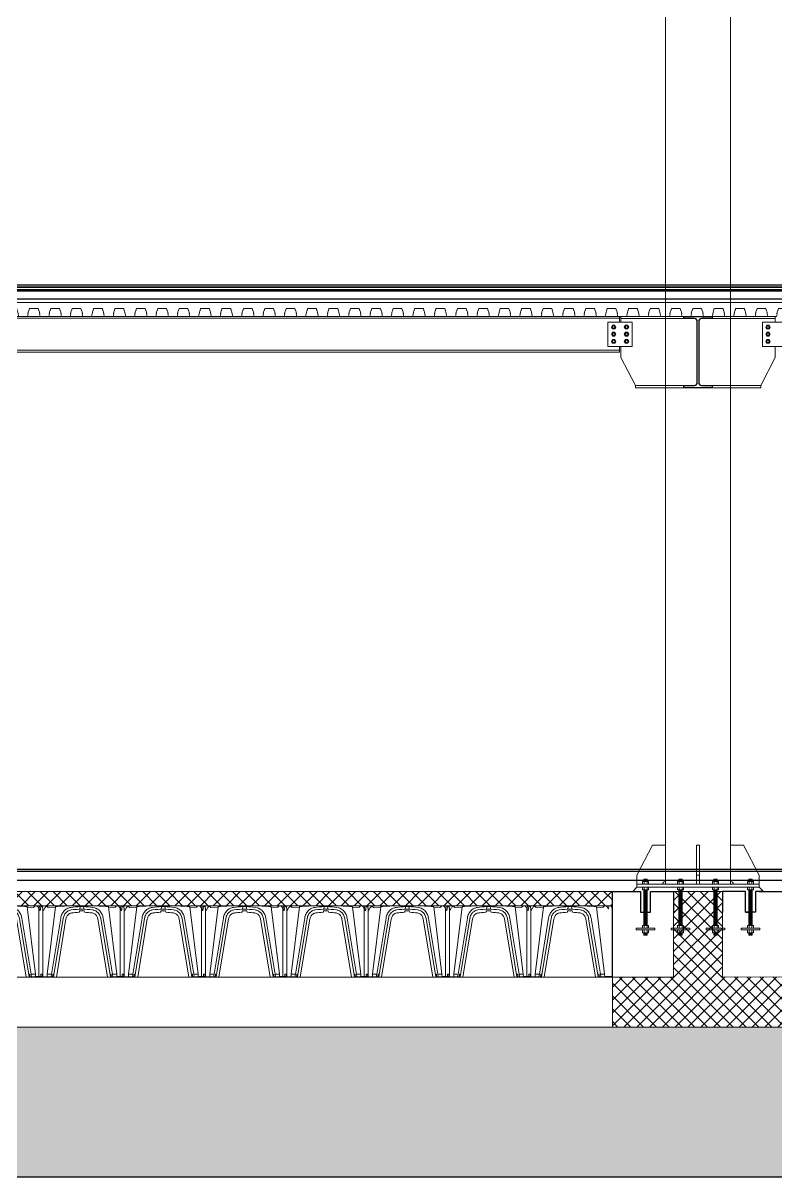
# Model space of a CAD drawing. Header units: millimetres. Extents: x -6949 to 305728, y -55091 to 76684.
# Drawn here: x 268394 to 273671, y 60513 to 68599 of the extents above; entities that cross this region are included whole.
import ezdxf

# ---------------------------------------------------------------- set-up
doc = ezdxf.new("R2010")
doc.units = ezdxf.units.MM
for name, color, linetype, lineweight in [('armatura', 1, 'Continuous', 15), ('bulloni', 5, 'Continuous', 18), ('fonda', 7, 'Continuous', 18), ('iglù', 252, 'Continuous', 9), ('Layer4', 7, 'Continuous', 15), ('piastra', 30, 'Continuous', 18), ('S-BEAM', 5, 'Continuous', 18), ('S-COLS', 7, 'Continuous', 18), ('S-FSTN', 7, 'Continuous', 18), ('S20', 7, 'Continuous', 25), ('SEZIONI acciaio - Steel sections', 220, 'Continuous', 25), ('solaio2', 7, 'Continuous', 9)]:
    doc.layers.add(name, color=color, linetype=linetype, lineweight=lineweight)

# ---------------------------------------------------------------- blocks, each defined once
blk = doc.blocks.new('*U591')
at = {"layer": 'bulloni'}
for p, q in [((-8.7, -0.3), (8.7, 0.7)), ((-6.7, 6.9), (6.7, 6.2)), ((-6.7, 3.2), (6.7, 3.9)), ((-8.7, -6.9), (8.7, -6)), ((-6.7, -3.5), (6.7, -2.8))]:
    blk.add_line(p, q, dxfattribs=at)
blk = doc.blocks.new('*U584')
at = {"color": 0, "linetype": 'ByBlock', "lineweight": -2, "transparency": 16777216}
for p in [(0, 227.5), (0, 210), (0, 192.5), (0, 175), (0, 157.5), (0, 140), (0, 122.5), (0, 105), (0, 87.5), (0, 70), (0, 52.5), (0, 35), (0, 17.5), (0, 0)]:
    blk.add_blockref('*U591', p, dxfattribs=at)
blk = doc.blocks.new('*U585')
at = {"layer": 'bulloni'}
for p, q in [((-8.7, -0.3), (8.7, 0.7)), ((-6.7, 6.9), (6.7, 6.2)), ((-6.7, 3.2), (6.7, 3.9)), ((-8.7, -6.9), (8.7, -6)), ((-6.7, -3.5), (6.7, -2.8))]:
    blk.add_line(p, q, dxfattribs=at)
blk = doc.blocks.new('*U586')
at = {"color": 0, "linetype": 'ByBlock', "lineweight": -2, "transparency": 16777216}
for p in [(0, 227.5), (0, 210), (0, 192.5), (0, 175), (0, 157.5), (0, 140), (0, 122.5), (0, 105), (0, 87.5), (0, 70), (0, 52.5), (0, 35), (0, 17.5), (0, 0)]:
    blk.add_blockref('*U585', p, dxfattribs=at)
blk = doc.blocks.new('*U587')
at = {"layer": 'bulloni'}
for p, q in [((-8.7, -0.3), (8.7, 0.7)), ((-6.7, 6.9), (6.7, 6.2)), ((-6.7, 3.2), (6.7, 3.9)), ((-8.7, -6.9), (8.7, -6)), ((-6.7, -3.5), (6.7, -2.8))]:
    blk.add_line(p, q, dxfattribs=at)
blk = doc.blocks.new('*U588')
at = {"color": 0, "linetype": 'ByBlock', "lineweight": -2, "transparency": 16777216}
for p in [(0, 227.5), (0, 210), (0, 192.5), (0, 175), (0, 157.5), (0, 140), (0, 122.5), (0, 105), (0, 87.5), (0, 70), (0, 52.5), (0, 35), (0, 17.5), (0, 0)]:
    blk.add_blockref('*U587', p, dxfattribs=at)
blk = doc.blocks.new('*U589')
at = {"layer": 'bulloni'}
for p, q in [((-8.7, -0.3), (8.7, 0.7)), ((-6.7, 6.9), (6.7, 6.2)), ((-6.7, 3.2), (6.7, 3.9)), ((-8.7, -6.9), (8.7, -6)), ((-6.7, -3.5), (6.7, -2.8))]:
    blk.add_line(p, q, dxfattribs=at)
blk = doc.blocks.new('*U590')
at = {"color": 0, "linetype": 'ByBlock', "lineweight": -2, "transparency": 16777216}
for p in [(0, 227.5), (0, 210), (0, 192.5), (0, 175), (0, 157.5), (0, 140), (0, 122.5), (0, 105), (0, 87.5), (0, 70), (0, 52.5), (0, 35), (0, 17.5), (0, 0)]:
    blk.add_blockref('*U589', p, dxfattribs=at)
blk = doc.blocks.new('*U638')
at = {"layer": 'bulloni'}
blk.add_lwpolyline([(-15.6, 0), (-7.8, -13.5), (7.8, -13.5), (15.6, 0), (7.8, 13.5), (-7.8, 13.5)], close=True, dxfattribs=at)
for radius in [9, 7.88]:
    blk.add_circle((0, 0), radius, dxfattribs=at)
blk = doc.blocks.new('*U639')
at = {"color": 0, "linetype": 'ByBlock', "lineweight": -2, "transparency": 16777216}
for p in [(0, 0), (0, -50), (0, -100)]:
    blk.add_blockref('*U638', p, dxfattribs=at)
blk = doc.blocks.new('*U632')
at = {"layer": 'bulloni'}
blk.add_lwpolyline([(-15.6, 0), (-7.8, -13.5), (7.8, -13.5), (15.6, 0), (7.8, 13.5), (-7.8, 13.5)], close=True, dxfattribs=at)
for radius in [9, 7.88]:
    blk.add_circle((0, 0), radius, dxfattribs=at)
blk = doc.blocks.new('*U633')
at = {"color": 0, "linetype": 'ByBlock', "lineweight": -2, "transparency": 16777216}
for p in [(0, 0), (0, -50), (0, -100)]:
    blk.add_blockref('*U632', p, dxfattribs=at)
blk = doc.blocks.new('*U636')
at = {"layer": 'bulloni'}
blk.add_lwpolyline([(-15.6, 0), (-7.8, -13.5), (7.8, -13.5), (15.6, 0), (7.8, 13.5), (-7.8, 13.5)], close=True, dxfattribs=at)
for radius in [9, 7.88]:
    blk.add_circle((0, 0), radius, dxfattribs=at)
blk = doc.blocks.new('*U637')
at = {"color": 0, "linetype": 'ByBlock', "lineweight": -2, "transparency": 16777216}
for p in [(0, 0), (0, -50), (0, -100)]:
    blk.add_blockref('*U636', p, dxfattribs=at)
blk = doc.blocks.new('solido h 50')
at = {"linetype": 'Continuous'}
for p, q in [((107.6, 927.3), (108.9, 933.3)), ((107.6, 927.3), (107.6, 927.3)), ((107.6, 927.2), (107.6, 927.3)), ((107.6, 927.2), (107.6, 927.2)), ((107.6, 925.6), (107.6, 927.2)), ((110.2, 934.3), (113.1, 934.3)), ((115.6, 928.1), (114.5, 933.3)), ((117.8, 931.5), (115.8, 928.1)), ((140.9, 931.9), (123.5, 790.9)), ((126.8, 930.8), (126.5, 931.3)), ((140.8, 931.6), (126.8, 930.8)), ((140.9, 931.9), (140.9, 931.9)), ((140.9, 931.9), (140.9, 931.9)), ((140.9, 931.9), (140.9, 931.9)), ((140.9, 931.9), (140.9, 931.9)), ((141.6, 932.6), (141.6, 932.6)), ((150.4, 933.4), (150.3, 933.4)), ((174.8, 934.2), (174.6, 934.2)), ((177, 934.2), (174.7, 934.2)), ((176.1, 934.2), (174.8, 934.2)), ((177, 934.2), (176.1, 934.2)), ((177.3, 934.2), (177, 934.2)), ((177.3, 934.2), (177.3, 934.2)), ((177.3, 934.2), (177.3, 934.2)), ((177.9, 934.2), (177.3, 934.2)), ((177.9, 934.2), (177.3, 934.2)), ((177.9, 934.2), (177.9, 934.2)), ((179, 934.2), (177.9, 934.2)), ((206.9, 934.3), (186.3, 934.3)), ((186.3, 934.3), (206.9, 934.3)), ((191.4, 921.8), (191.3, 921.3)), ((191.6, 922.7), (191.4, 921.9)), ((191.4, 921.9), (191.4, 921.8)), ((191.6, 922.9), (191.6, 922.9)), ((191.6, 922.9), (191.6, 922.7)), ((191.6, 922.9), (191.6, 922.9)), ((191.9, 927.2), (193, 932.3)), ((192.2, 923.6), (192.2, 923.6)), ((200, 934.3), (193.2, 934.3)), ((193.2, 934.3), (193.2, 934.3)), ((199.3, 933), (193.9, 933)), ((200, 934.3), (200, 934.3)), ((200.1, 932.3), (201.2, 927.2)), ((201.5, 922.9), (201.5, 922.9)), ((201.6, 922.7), (201.5, 922.9)), ((201.5, 922.9), (201.5, 922.9)), ((201.7, 921.9), (201.6, 922.7)), ((201.8, 921.6), (201.7, 921.9)), ((242.8, 933.4), (242.8, 933.4)), ((251.6, 932.6), (251.6, 932.6)), ((252.3, 931.9), (252.3, 931.9)), ((252.3, 931.9), (252.3, 931.9)), ((252.3, 931.9), (252.3, 931.9)), ((252.3, 931.9), (252.3, 931.9)), ((252.3, 931.9), (269.6, 790.9)), ((267.8, 930.7), (252.3, 931.6)), ((277.7, 924.7), (274.2, 930.9)), ((277.7, 924.7), (277.7, 924.7)), ((278, 924.7), (279.6, 932.3)), ((278, 924.7), (278, 924.7)), ((278, 924.7), (278, 924.7)), ((278, 924.7), (278, 924.7)), ((280.5, 933), (281.9, 933)), ((282.8, 932.3), (284.5, 924.3)), ((284.5, 924.3), (284.5, 924.4)), ((284.5, 924.4), (284.5, 924.4)), ((286.3, 927.1), (284.7, 924.3)), ((284.8, 924.3), (284.7, 924.3)), ((287.1, 927.3), (286.6, 927.3)), ((287.1, 927.3), (287.1, 927.3)), ((287.1, 784.3), (287.1, 927.3)), ((107.6, 785.4), (107.6, 907.8)), ((151.9, 908.6), (132.4, 790.9)), ((136.8, 785.3), (157.1, 907.8)), ((163, 906.8), (142.7, 784.3)), ((142.7, 784.3), (163, 906.8)), ((151.9, 908.6), (151.9, 908.6)), ((163, 906.8), (163, 906.8)), ((163, 906.8), (163, 906.8)), ((190.6, 920.7), (190.6, 920.7)), ((190.6, 920.7), (190.7, 920.7)), ((190.6, 920.7), (190.7, 920.7)), ((190.6, 920.7), (190.6, 920.7)), ((191.3, 921.3), (191.3, 921.3)), ((191.3, 921.3), (191.3, 921.3)), ((201.9, 921.3), (201.8, 921.6)), ((201.9, 921.3), (201.9, 921.3)), ((201.9, 921.3), (201.9, 921.3)), ((202.5, 920.7), (202.6, 920.7)), ((202.6, 920.7), (202.9, 920.7)), ((202.9, 920.7), (202.6, 920.7)), ((230.2, 906.8), (230.2, 906.8)), ((250.4, 784.3), (230.2, 906.8)), ((230.2, 906.8), (230.2, 906.8)), ((230.2, 906.8), (250.4, 784.3)), ((256.3, 785.3), (236, 907.8)), ((241.2, 908.6), (241.2, 908.6)), ((260.7, 790.9), (241.2, 908.6)), ((107.6, 785.4), (108.2, 785.4)), ((107.6, 784.9), (107.6, 785.4)), ((108.2, 784.9), (107.6, 784.9)), ((107.6, 784.9), (107.6, 784.9)), ((108.2, 785.4), (108.6, 785.4)), ((108.5, 784.9), (108.2, 784.9)), ((108.5, 784.9), (109.7, 784.9)), ((109.8, 785.4), (108.6, 785.4)), ((112.7, 784.9), (109.7, 784.9)), ((109.8, 785.4), (112.2, 785.4)), ((113.5, 785.4), (112.2, 785.4)), ((113.9, 784.9), (112.7, 784.9)), ((112.8, 784.3), (112.7, 784.9)), ((112.8, 784.3), (114, 784.3)), ((114, 785.4), (113.5, 785.4)), ((113.9, 784.9), (130.1, 784.9)), ((114, 784.3), (113.9, 784.9)), ((123.5, 785.4), (114, 785.4)), ((114, 784.3), (130.1, 784.3)), ((123.5, 790.9), (123.4, 784.9)), ((124.4, 790.9), (123.5, 790.9)), ((124.4, 790.9), (132.5, 790.9)), ((130.1, 784.9), (136.4, 784.9)), ((136.8, 784.3), (130.1, 784.3)), ((131.5, 785.3), (132.5, 790.9)), ((135.3, 790.1), (134.9, 785)), ((137.3, 790.9), (136.2, 790.9)), ((136.8, 785.1), (136.8, 784.3)), ((141.1, 784.3), (136.8, 784.3)), ((141.1, 784.3), (142.7, 784.3)), ((252.1, 784.3), (250.4, 784.3)), ((256.5, 784.3), (252.1, 784.3)), ((255.9, 790.9), (256.9, 790.9)), ((256.3, 785.3), (256.4, 784.9)), ((256.8, 784.9), (256.4, 784.9)), ((256.4, 784.9), (256.5, 784.3)), ((256.5, 784.3), (256.9, 784.3)), ((287.1, 784.9), (256.8, 784.9)), ((256.8, 784.9), (256.8, 784.9)), ((256.9, 784.3), (256.9, 784.3)), ((263.1, 784.3), (256.9, 784.3)), ((258.3, 785), (257.8, 790.1)), ((268.7, 790.9), (260.7, 790.9)), ((261.6, 785.3), (260.7, 790.9)), ((279.3, 784.3), (263.1, 784.3)), ((268.7, 790.9), (269.6, 790.9)), ((269.6, 790.9), (269.7, 784.9)), ((279.3, 784.3), (280.5, 784.3)), ((279.9, 790.1), (279.5, 785)), ((286.7, 784.3), (280.5, 784.3)), ((281.8, 790.9), (280.8, 790.9)), ((283.2, 785), (282.7, 790.1)), ((287.1, 784.3), (286.7, 784.3))]:
    blk.add_line(p, q, dxfattribs=at)
for points in [[(173.4, 931, 0.136663), (161.4, 925.6, 0.075513), (156.2, 919.8, 0.069948), (152.9, 912.6, 0.0344), (151.9, 908.6)], [(157.1, 907.8, -0.089518), (159.9, 915.6, -0.08462), (164.5, 921.1, -0.102034), (171.3, 925, -0.039458), (174.2, 925.6)], [(191.6, 922.9, -0.162784), (192, 923.5, -0.095787), (192.2, 923.6)], [(201, 923.6, -0.128744), (201.2, 923.4, -0.135765), (201.5, 922.9)], [(236, 907.8, 0.089518), (233.3, 915.6, 0.08462), (228.7, 921.1, 0.102034), (221.9, 925, 0.039458), (219, 925.6)], [(241.2, 908.6, 0.07966), (238.3, 917.5, 0.08148), (233.1, 924.4, 0.113923), (223.6, 930.1, 0.040821), (219.8, 931)], [(175.1, 919.3, 0.133193), (168.5, 916.4, 0.106303), (164.5, 911.4, 0.076859), (163, 906.8)], [(218, 919.3, -0.115244), (223.8, 917, -0.089496), (227.6, 913.3, -0.111107), (230.2, 906.8)]]:
    blk.add_lwpolyline(points, format="xyb", dxfattribs=at)
for centre, radius, start, end in [((-10694, 899.6), 10801.6, 0.04323, 0.13798), ((110.2, 933), 1.35, 90, 168), ((113.1, 933), 1.35, 12, 90), ((115.7, 928.1), 0.159, 213.856, 328.0392), ((122.1, 929.1), 4.95, 27, 150), ((141.6, 931.9), 0.75, 91.9179, 173.9883), ((141.6, 931.8), 0.75, 91.9181, 173.9882), ((167.2, 680.5), 253.4, 91.6199, 95.8125), ((188.6, 116.1), 818.2, 90.9842, 92.0008), ((196.6, 773.8), 158.8, 91.2231, 98.3969), ((196.6, 773.8), 153.4, 89.9999, 98.3968), ((196.6, -692.2), 1626.5, 90.3633, 90.6196), ((186.3, 932.8), 1.5, 90, 90.3633), ((196.3, 767.4), 156.2, 89.9081, 91.5201), ((193.2, 933), 1.35, 90, 98.8655), ((193.9, 932.1), 0.9, 90, 168), ((196.6, 773.8), 153.4, 81.6032, 90.0001), ((196.8, 763.3), 160.4, 88.5128, 90.0819), ((199.3, 932.1), 0.9, 12, 90), ((200, 933), 1.35, 81.1345, 90), ((196.6, 773.8), 158.8, 81.6031, 88.7768), ((203.8, 90.8), 843.5, 88.01, 89.7898), ((225.9, 680.5), 253.4, 84.1906, 88.3832), ((251.6, 931.9), 0.75, 6.0149, 88.0851), ((251.6, 931.9), 0.75, 6.0148, 88.0852), ((271, 929.1), 3.6, 30, 152.9143), ((277.8, 924.8), 0.15, 213.9796, 339.3171), ((280.5, 932.1), 0.9, 90, 168), ((281.9, 932.1), 0.9, 12, 90), ((284.6, 924.4), 0.15, 200.4704, 330.0115), ((284.6, 924.4), 0.15, 192.0138, 329.9989), ((286.6, 927), 0.3, 90.0075, 149.9931), ((108.2, 906.6), 1.17, 78.7223, 91.1428), ((196.6, 773.8), 147, 92.3342, 98.3969), ((196.6, 773.8), 147, 92.3339, 98.3969), ((190.6, 921.5), 0.75, 276.8301, 347.6969), ((190.6, 921.5), 0.75, 276.7973, 347.7432), ((202.6, 921.5), 0.75, 192.2309, 262.2068), ((202.6, 921.5), 0.751, 192.2044, 262.2384), ((196.6, 773.8), 147, 81.6031, 87.5469), ((196.6, 773.8), 147, 81.6031, 87.5469), ((131.1, 785.3), 0.452, 269.7718, 350.4703), ((134.8, 785), 0.15, 270, 355), ((136.2, 790), 0.9, 90, 175), ((136.4, 785.3), 0.45, 270, 324.2654), ((136.4, 785.3), 0.45, 324.2654, 350.6), ((137.3, 790), 0.9, 56.716, 90), ((255.9, 790), 0.9, 90, 123.284), ((256.9, 790), 0.9, 5, 90), ((258.4, 785), 0.15, 185, 270), ((262.1, 785.3), 0.452, 189.5297, 270.2282), ((279.3, 785), 0.15, 270, 355), ((280.8, 790), 0.9, 90, 175), ((281.8, 790), 0.9, 5, 90), ((283.3, 785), 0.15, 185, 270)]:
    blk.add_arc(centre, radius, start, end, dxfattribs=at)
blk = doc.blocks.new('*U717')
at = {"layer": 'iglù', "linetype": 'Continuous', "xscale": -3.333639676299367, "yscale": 3.333639676299367, "zscale": 3.333639676299367}
blk.add_blockref('solido h 50', (658, -2864.7), dxfattribs=at)
blk = doc.blocks.new('*U718')
at = {"layer": 'S-BEAM', "color": 0, "linetype": 'ByBlock', "lineweight": -2, "transparency": 16777216}
for p in [(0, 0), (570, 0), (1140, 0), (1710, 0), (2280, 0), (2850, 0), (3420, 0), (3990, 0), (4560, 0), (5130, 0), (5700, 0)]:
    blk.add_blockref('*U717', p, dxfattribs=at)
blk = doc.blocks.new('*U727')
at = {"layer": 'Layer4'}
for points in [[(-109.7, 11.3), (-105.8, 27.5), (-44.2, 27.5), (-40.3, 11.3)], [(-35.1, -10), (-33.5, -8.6), (-35.8, 1.1), (-38.2, 10.8), (-40.3, 11.3)], [(35.1, -10), (33.5, -8.6), (35.8, 1.1), (38.2, 10.8), (40.3, 11.3)], [(40.3, 11.3), (44.2, 27.5), (105.8, 27.5), (109.7, 11.3)], [(-35.1, -10), (-30.7, -27.5), (30.7, -27.5), (35.1, -10)]]:
    blk.add_lwpolyline(points, dxfattribs=at)
blk = doc.blocks.new('*U728')
at = {"layer": 'fonda', "color": 0, "linetype": 'ByBlock', "lineweight": -2, "transparency": 16777216}
for p in [(2550, 0), (2700, 0), (2850, 0), (3000, 0), (3150, 0), (3300, 0), (3450, 0), (3600, 0), (3750, 0), (3900, 0), (4050, 0), (4200, 0), (4350, 0), (4500, 0), (4650, 0), (4800, 0), (4950, 0), (5100, 0), (5250, 0), (5400, 0), (5550, 0), (5700, 0), (5850, 0), (6000, 0), (6150, 0), (6300, 0), (6450, 0), (6600, 0), (6750, 0), (6900, 0), (7050, 0), (7200, 0), (7350, 0), (7500, 0), (7650, 0), (7800, 0)]:
    blk.add_blockref('*U727', p, dxfattribs=at)

msp = doc.modelspace()

# ---------------------------------------------------------------- hatches: boundary and pattern name
h = msp.add_hatch()
h.set_pattern_fill('EARTH', color=23, scale=41, angle=57)
h.set_pattern_definition([(57, (49914.32, -0.46), (-76.5511, 360.14466), [260.35, -260.35]), (57, (49832.44, 52.71), (-76.5511, 360.14466), [260.35, -260.35]), (57, (49750.56, 105.9), (-76.5511, 360.14466), [260.35, -260.35]), (147, (49741, 150.9), (-360.14466, -76.5511), [260.35, -260.35]), (147, (49794.17, 232.79), (-360.14466, -76.5511), [260.35, -260.35]), (147, (49847.34, 314.67), (-360.14466, -76.5511), [260.35, -260.35])])
h.paths.add_polyline_path([(305727.8213, 62512.508), (304724.8438, 62512.508), (304724.8438, 61562.9715), (264024.8081, 61562.9715), (264024.8081, 62512.9623), (263024.8081, 62512.9623), (263024.8081, 60512.9623), (301224.8092, 60512.9623), (305727.8213, 60512.9623)])
at = {"layer": 'fonda'}
h = msp.add_hatch(dxfattribs=at)
h.set_pattern_fill('ANSI37', color=256, scale=20)
h.set_pattern_definition([(45, (224270.664, 98451.32), (-44.90128, 44.90128), []), (135, (224270.664, 98451.32), (-44.90128, -44.90128), [])])
h.paths.add_polyline_path([(272953.9187, 61913.511), (272524.844, 61913.511), (272524.844, 61912.9715), (272524.8087, 61563.4146), (273720.9225, 61563.427), (273721.8672, 61913.2582), (273295.6951, 61914.4091), (273295.6951, 62512.9445), (272953.9187, 62512.9445)])
at = {"layer": 'S-BEAM', "true_color": 0xc7c8ca}
h = msp.add_hatch(dxfattribs=at)
h.set_pattern_fill('ANSI37', color=9, scale=20)
h.set_pattern_definition([(45, (216770.626, 98451.345), (-44.90128, 44.90128), []), (135, (216770.626, 98451.345), (-44.90128, -44.90128), [])])
h.paths.add_polyline_path([(272524.8396, 62513.0523), (266224.8069, 62512.9893), (266224.7943, 62412.9893), (272524.8398, 62413.0523)])

# ---------------------------------------------------------------- linework, layer by layer
for points in [[(265083.7979, 66764.779), (303665.8159, 66764.779), (303665.8159, 66748.4221), (265083.7979, 66748.4221)], [(265083.7979, 66748.4221), (303665.8159, 66748.4221), (303665.8159, 66728.4221), (265083.7979, 66728.4221)], [(265024.8155, 62669.806), (303724.8438, 62669.806), (303724.8438, 62653.4491), (265024.8155, 62653.4491)]]:
    msp.add_lwpolyline(points, close=True)
for points in [[(265083.7979, 66663.4221), (265083.7979, 66723.4221), (303665.8159, 66723.4221), (303665.8159, 66663.4221), (265083.7979, 66663.4221)], [(265024.808, 62513.4491), (265024.8155, 62593.4491), (303724.8438, 62593.4491)], [(264024.8081, 62512.9623), (263024.8081, 62512.9623), (263024.8081, 60512.9623), (301224.8092, 60512.9623), (305727.8213, 60512.9623), (305727.8213, 62512.508), (304724.8438, 62512.508)], [(272524.805, 61913.511), (272524.8428, 62512.9623), (272694.8428, 62512.9623)], [(272770.0926, 62368.9623), (272792.8428, 62368.9623), (272792.8428, 62512.9623)], [(273552.2929, 62512.9692), (273722.2929, 62512.9692), (273721.8672, 61913.2582)]]:
    msp.add_lwpolyline(points)
at = {"layer": 'armatura'}
msp.add_lwpolyline([(265113.7979, 66640.4221), (303644.0931, 66640.4221)], dxfattribs=at)
at = {"layer": 'bulloni'}
for p, q in [((272746.1402, 62600.0965), (272744.8069, 62598.7632)), ((272744.8069, 62598.7632), (272744.8069, 62583.4221)), ((272768.8069, 62598.7632), (272744.8069, 62598.7632)), ((272767.4735, 62600.0965), (272746.1402, 62600.0965)), ((272748.1402, 62592.6548), (272765.4735, 62591.6853)), ((272748.1402, 62585.9881), (272765.4735, 62585.0186)), ((272750.1402, 62595.8762), (272763.4735, 62595.1305)), ((272750.1402, 62589.2096), (272763.4735, 62588.4638)), ((272768.8069, 62598.7632), (272767.4735, 62600.0965)), ((272768.8069, 62598.7632), (272768.8069, 62583.4221)), ((272991.4402, 62600.0965), (272990.1069, 62598.7632)), ((272990.1069, 62598.7632), (272990.1069, 62583.4221)), ((273014.1069, 62598.7632), (272990.1069, 62598.7632)), ((273012.7735, 62600.0965), (272991.4402, 62600.0965)), ((272993.4402, 62592.6548), (273010.7735, 62591.6853)), ((272993.4402, 62585.9881), (273010.7735, 62585.0186)), ((272995.4402, 62595.8762), (273008.7735, 62595.1305)), ((272995.4402, 62589.2096), (273008.7735, 62588.4638)), ((273014.1069, 62598.7632), (273012.7735, 62600.0965)), ((273014.1069, 62598.7632), (273014.1069, 62583.4221)), ((273236.7402, 62600.0965), (273235.4069, 62598.7632)), ((273235.4069, 62598.7632), (273235.4069, 62583.4221)), ((273259.4069, 62598.7632), (273235.4069, 62598.7632)), ((273258.0735, 62600.0965), (273236.7402, 62600.0965)), ((273238.7402, 62592.6548), (273256.0735, 62591.6853)), ((273238.7402, 62585.9881), (273256.0735, 62585.0186)), ((273240.7402, 62595.8762), (273254.0735, 62595.1305)), ((273240.7402, 62589.2096), (273254.0735, 62588.4638)), ((273259.4069, 62598.7632), (273258.0735, 62600.0965)), ((273259.4069, 62598.7632), (273259.4069, 62583.4221)), ((273482.0402, 62600.0965), (273480.7069, 62598.7632)), ((273480.7069, 62598.7632), (273480.7069, 62583.4221)), ((273504.7069, 62598.7632), (273480.7069, 62598.7632)), ((273503.3735, 62600.0965), (273482.0402, 62600.0965)), ((273484.0402, 62592.6548), (273501.3735, 62591.6853)), ((273484.0402, 62585.9881), (273501.3735, 62585.0186)), ((273486.0402, 62595.8762), (273499.3735, 62595.1305)), ((273486.0402, 62589.2096), (273499.3735, 62588.4638)), ((273504.7069, 62598.7632), (273503.3735, 62600.0965)), ((273504.7069, 62598.7632), (273504.7069, 62583.4221)), ((272738.5402, 62583.4221), (272736.0223, 62581.7469)), ((272736.0223, 62566.0973), (272736.0223, 62581.7469)), ((272738.5402, 62564.4221), (272736.0223, 62566.0973)), ((272738.5402, 62543.4221), (272736.0223, 62541.7469)), ((272736.0223, 62541.7469), (272736.0223, 62526.0973)), ((272738.5402, 62524.4221), (272736.0223, 62526.0973)), ((272775.0735, 62583.4221), (272738.5402, 62583.4221)), ((272775.0735, 62564.4221), (272738.5402, 62564.4221)), ((272738.5402, 62543.4221), (272775.0735, 62543.4221)), ((272738.5402, 62524.4221), (272775.0735, 62524.4221)), ((272768.8069, 62563.4221), (272744.8069, 62563.4221)), ((272744.8069, 62524.4221), (272744.8069, 62275.4221)), ((272746.4146, 62581.7469), (272746.4146, 62566.0973)), ((272746.4146, 62541.7469), (272746.4146, 62526.0973)), ((272767.1992, 62566.0973), (272767.1992, 62581.7469)), ((272767.1992, 62526.0973), (272767.1992, 62541.7469)), ((272768.8069, 62275.4221), (272768.8069, 62524.4221)), ((272775.0735, 62583.4221), (272777.5915, 62581.7469)), ((272775.0735, 62564.4221), (272777.5915, 62566.0973)), ((272775.0735, 62543.4221), (272777.5915, 62541.7469)), ((272775.0735, 62524.4221), (272777.5915, 62526.0973)), ((272777.5915, 62566.0973), (272777.5915, 62581.7469)), ((272777.5915, 62541.7469), (272777.5915, 62526.0973)), ((272983.8402, 62583.4221), (272981.3223, 62581.7469)), ((272981.3223, 62566.0973), (272981.3223, 62581.7469)), ((272983.8402, 62564.4221), (272981.3223, 62566.0973)), ((272983.8402, 62543.4221), (272981.3223, 62541.7469)), ((272981.3223, 62541.7469), (272981.3223, 62526.0973)), ((272983.8402, 62524.4221), (272981.3223, 62526.0973)), ((273020.3735, 62583.4221), (272983.8402, 62583.4221)), ((273020.3735, 62564.4221), (272983.8402, 62564.4221)), ((272983.8402, 62543.4221), (273020.3735, 62543.4221)), ((272983.8402, 62524.4221), (273020.3735, 62524.4221)), ((273014.1069, 62563.4221), (272990.1069, 62563.4221)), ((272990.1069, 62524.4221), (272990.1069, 62275.4221)), ((272991.7146, 62581.7469), (272991.7146, 62566.0973)), ((272991.7146, 62541.7469), (272991.7146, 62526.0973)), ((273012.4992, 62566.0973), (273012.4992, 62581.7469)), ((273012.4992, 62526.0973), (273012.4992, 62541.7469)), ((273014.1069, 62275.4221), (273014.1069, 62524.4221)), ((273020.3735, 62583.4221), (273022.8915, 62581.7469)), ((273020.3735, 62564.4221), (273022.8915, 62566.0973)), ((273020.3735, 62543.4221), (273022.8915, 62541.7469)), ((273020.3735, 62524.4221), (273022.8915, 62526.0973)), ((273022.8915, 62566.0973), (273022.8915, 62581.7469)), ((273022.8915, 62541.7469), (273022.8915, 62526.0973)), ((273229.1402, 62583.4221), (273226.6223, 62581.7469)), ((273226.6223, 62566.0973), (273226.6223, 62581.7469)), ((273229.1402, 62564.4221), (273226.6223, 62566.0973)), ((273229.1402, 62543.4221), (273226.6223, 62541.7469)), ((273226.6223, 62541.7469), (273226.6223, 62526.0973)), ((273229.1402, 62524.4221), (273226.6223, 62526.0973)), ((273265.6735, 62583.4221), (273229.1402, 62583.4221)), ((273265.6735, 62564.4221), (273229.1402, 62564.4221)), ((273229.1402, 62543.4221), (273265.6735, 62543.4221)), ((273229.1402, 62524.4221), (273265.6735, 62524.4221)), ((273259.4069, 62563.4221), (273235.4069, 62563.4221)), ((273235.4069, 62524.4221), (273235.4069, 62275.4221)), ((273237.0146, 62581.7469), (273237.0146, 62566.0973)), ((273237.0146, 62541.7469), (273237.0146, 62526.0973)), ((273257.7992, 62566.0973), (273257.7992, 62581.7469)), ((273257.7992, 62526.0973), (273257.7992, 62541.7469)), ((273259.4069, 62275.4221), (273259.4069, 62524.4221)), ((273265.6735, 62583.4221), (273268.1915, 62581.7469)), ((273265.6735, 62564.4221), (273268.1915, 62566.0973)), ((273265.6735, 62543.4221), (273268.1915, 62541.7469)), ((273265.6735, 62524.4221), (273268.1915, 62526.0973)), ((273268.1915, 62566.0973), (273268.1915, 62581.7469)), ((273268.1915, 62541.7469), (273268.1915, 62526.0973)), ((273474.4402, 62583.4221), (273471.9223, 62581.7469)), ((273471.9223, 62566.0973), (273471.9223, 62581.7469)), ((273474.4402, 62564.4221), (273471.9223, 62566.0973)), ((273474.4402, 62543.4221), (273471.9223, 62541.7469)), ((273471.9223, 62541.7469), (273471.9223, 62526.0973)), ((273474.4402, 62524.4221), (273471.9223, 62526.0973)), ((273510.9735, 62583.4221), (273474.4402, 62583.4221)), ((273510.9735, 62564.4221), (273474.4402, 62564.4221)), ((273474.4402, 62543.4221), (273510.9735, 62543.4221)), ((273474.4402, 62524.4221), (273510.9735, 62524.4221)), ((273504.7069, 62563.4221), (273480.7069, 62563.4221)), ((273480.7069, 62524.4221), (273480.7069, 62275.4221)), ((273482.3146, 62581.7469), (273482.3146, 62566.0973)), ((273482.3146, 62541.7469), (273482.3146, 62526.0973)), ((273503.0992, 62566.0973), (273503.0992, 62581.7469)), ((273503.0992, 62526.0973), (273503.0992, 62541.7469)), ((273504.7069, 62275.4221), (273504.7069, 62524.4221)), ((273510.9735, 62583.4221), (273513.4915, 62581.7469)), ((273510.9735, 62564.4221), (273513.4915, 62566.0973)), ((273510.9735, 62543.4221), (273513.4915, 62541.7469)), ((273510.9735, 62524.4221), (273513.4915, 62526.0973)), ((273513.4915, 62566.0973), (273513.4915, 62581.7469)), ((273513.4915, 62541.7469), (273513.4915, 62526.0973)), ((272738.5402, 62275.4221), (272736.0223, 62273.7469)), ((272736.0223, 62273.7469), (272736.0223, 62258.0973)), ((272775.0735, 62275.4221), (272738.5402, 62275.4221)), ((272746.4146, 62258.0973), (272746.4146, 62273.7469)), ((272767.1992, 62273.7469), (272767.1992, 62258.0973)), ((272775.0735, 62275.4221), (272777.5915, 62273.7469)), ((272777.5915, 62273.7469), (272777.5915, 62258.0973)), ((272983.8402, 62275.4221), (272981.3223, 62273.7469)), ((272981.3223, 62273.7469), (272981.3223, 62258.0973)), ((273020.3735, 62275.4221), (272983.8402, 62275.4221)), ((272991.7146, 62258.0973), (272991.7146, 62273.7469)), ((273012.4992, 62273.7469), (273012.4992, 62258.0973)), ((273020.3735, 62275.4221), (273022.8915, 62273.7469)), ((273022.8915, 62273.7469), (273022.8915, 62258.0973)), ((273229.1402, 62275.4221), (273226.6223, 62273.7469)), ((273226.6223, 62273.7469), (273226.6223, 62258.0973)), ((273265.6735, 62275.4221), (273229.1402, 62275.4221)), ((273237.0146, 62258.0973), (273237.0146, 62273.7469)), ((273257.7992, 62273.7469), (273257.7992, 62258.0973)), ((273265.6735, 62275.4221), (273268.1915, 62273.7469)), ((273268.1915, 62273.7469), (273268.1915, 62258.0973)), ((273474.4402, 62275.4221), (273471.9223, 62273.7469)), ((273471.9223, 62273.7469), (273471.9223, 62258.0973)), ((273510.9735, 62275.4221), (273474.4402, 62275.4221)), ((273482.3146, 62258.0973), (273482.3146, 62273.7469)), ((273503.0992, 62273.7469), (273503.0992, 62258.0973)), ((273510.9735, 62275.4221), (273513.4915, 62273.7469)), ((273513.4915, 62273.7469), (273513.4915, 62258.0973)), ((272738.5402, 62256.4221), (272736.0223, 62258.0973)), ((272738.5402, 62243.4221), (272736.0223, 62241.7469)), ((272736.0223, 62241.7469), (272736.0223, 62226.0973)), ((272738.5402, 62224.4221), (272736.0223, 62226.0973)), ((272775.0735, 62256.4221), (272738.5402, 62256.4221)), ((272775.0735, 62243.4221), (272738.5402, 62243.4221)), ((272775.0735, 62224.4221), (272738.5402, 62224.4221)), ((272744.8069, 62209.0811), (272744.8069, 62224.4221)), ((272746.1402, 62207.7477), (272744.8069, 62209.0811)), ((272768.8069, 62209.0811), (272744.8069, 62209.0811)), ((272767.4735, 62207.7477), (272746.1402, 62207.7477)), ((272746.4146, 62226.0973), (272746.4146, 62241.7469)), ((272748.1402, 62221.8562), (272765.4735, 62222.8256)), ((272748.1402, 62215.1895), (272765.4735, 62216.159)), ((272750.1402, 62218.6347), (272763.4735, 62219.3804)), ((272750.1402, 62211.968), (272763.4735, 62212.7138)), ((272767.1992, 62241.7469), (272767.1992, 62226.0973)), ((272768.8069, 62209.0811), (272767.4735, 62207.7477)), ((272768.8069, 62209.0811), (272768.8069, 62224.4221)), ((272775.0735, 62256.4221), (272777.5915, 62258.0973)), ((272775.0735, 62243.4221), (272777.5915, 62241.7469)), ((272775.0735, 62224.4221), (272777.5915, 62226.0973)), ((272777.5915, 62241.7469), (272777.5915, 62226.0973)), ((272983.8402, 62256.4221), (272981.3223, 62258.0973)), ((272983.8402, 62243.4221), (272981.3223, 62241.7469)), ((272981.3223, 62241.7469), (272981.3223, 62226.0973)), ((272983.8402, 62224.4221), (272981.3223, 62226.0973)), ((273020.3735, 62256.4221), (272983.8402, 62256.4221)), ((273020.3735, 62243.4221), (272983.8402, 62243.4221)), ((273020.3735, 62224.4221), (272983.8402, 62224.4221)), ((272990.1069, 62209.0811), (272990.1069, 62224.4221)), ((272991.4402, 62207.7477), (272990.1069, 62209.0811)), ((273014.1069, 62209.0811), (272990.1069, 62209.0811)), ((273012.7735, 62207.7477), (272991.4402, 62207.7477)), ((272991.7146, 62226.0973), (272991.7146, 62241.7469)), ((272993.4402, 62221.8562), (273010.7735, 62222.8256)), ((272993.4402, 62215.1895), (273010.7735, 62216.159)), ((272995.4402, 62218.6347), (273008.7735, 62219.3804)), ((272995.4402, 62211.968), (273008.7735, 62212.7138)), ((273012.4992, 62241.7469), (273012.4992, 62226.0973)), ((273014.1069, 62209.0811), (273012.7735, 62207.7477)), ((273014.1069, 62209.0811), (273014.1069, 62224.4221)), ((273020.3735, 62256.4221), (273022.8915, 62258.0973)), ((273020.3735, 62243.4221), (273022.8915, 62241.7469)), ((273020.3735, 62224.4221), (273022.8915, 62226.0973)), ((273022.8915, 62241.7469), (273022.8915, 62226.0973)), ((273229.1402, 62256.4221), (273226.6223, 62258.0973)), ((273229.1402, 62243.4221), (273226.6223, 62241.7469)), ((273226.6223, 62241.7469), (273226.6223, 62226.0973)), ((273229.1402, 62224.4221), (273226.6223, 62226.0973)), ((273265.6735, 62256.4221), (273229.1402, 62256.4221)), ((273265.6735, 62243.4221), (273229.1402, 62243.4221)), ((273265.6735, 62224.4221), (273229.1402, 62224.4221)), ((273235.4069, 62209.0811), (273235.4069, 62224.4221)), ((273236.7402, 62207.7477), (273235.4069, 62209.0811)), ((273259.4069, 62209.0811), (273235.4069, 62209.0811)), ((273258.0735, 62207.7477), (273236.7402, 62207.7477)), ((273237.0146, 62226.0973), (273237.0146, 62241.7469)), ((273238.7402, 62221.8562), (273256.0735, 62222.8256)), ((273238.7402, 62215.1895), (273256.0735, 62216.159)), ((273240.7402, 62218.6347), (273254.0735, 62219.3804)), ((273240.7402, 62211.968), (273254.0735, 62212.7138)), ((273257.7992, 62241.7469), (273257.7992, 62226.0973)), ((273259.4069, 62209.0811), (273258.0735, 62207.7477)), ((273259.4069, 62209.0811), (273259.4069, 62224.4221)), ((273265.6735, 62256.4221), (273268.1915, 62258.0973)), ((273265.6735, 62243.4221), (273268.1915, 62241.7469)), ((273265.6735, 62224.4221), (273268.1915, 62226.0973)), ((273268.1915, 62241.7469), (273268.1915, 62226.0973)), ((273474.4402, 62256.4221), (273471.9223, 62258.0973)), ((273474.4402, 62243.4221), (273471.9223, 62241.7469)), ((273471.9223, 62241.7469), (273471.9223, 62226.0973)), ((273474.4402, 62224.4221), (273471.9223, 62226.0973)), ((273510.9735, 62256.4221), (273474.4402, 62256.4221)), ((273510.9735, 62243.4221), (273474.4402, 62243.4221)), ((273510.9735, 62224.4221), (273474.4402, 62224.4221)), ((273480.7069, 62209.0811), (273480.7069, 62224.4221)), ((273482.0402, 62207.7477), (273480.7069, 62209.0811)), ((273504.7069, 62209.0811), (273480.7069, 62209.0811)), ((273503.3735, 62207.7477), (273482.0402, 62207.7477)), ((273482.3146, 62226.0973), (273482.3146, 62241.7469)), ((273484.0402, 62221.8562), (273501.3735, 62222.8256)), ((273484.0402, 62215.1895), (273501.3735, 62216.159)), ((273486.0402, 62218.6347), (273499.3735, 62219.3804)), ((273486.0402, 62211.968), (273499.3735, 62212.7138)), ((273503.0992, 62241.7469), (273503.0992, 62226.0973)), ((273504.7069, 62209.0811), (273503.3735, 62207.7477)), ((273504.7069, 62209.0811), (273504.7069, 62224.4221)), ((273510.9735, 62256.4221), (273513.4915, 62258.0973)), ((273510.9735, 62243.4221), (273513.4915, 62241.7469)), ((273510.9735, 62224.4221), (273513.4915, 62226.0973)), ((273513.4915, 62241.7469), (273513.4915, 62226.0973))]:
    msp.add_line(p, q, dxfattribs=at)
for points in [[(272691.8069, 62256.4221), (272821.8069, 62256.4221), (272821.8069, 62243.4221), (272691.8069, 62243.4221), (272691.8069, 62256.4221)], [(272937.1069, 62256.4221), (273067.1069, 62256.4221), (273067.1069, 62243.4221), (272937.1069, 62243.4221), (272937.1069, 62256.4221)], [(273182.4069, 62256.4221), (273312.4069, 62256.4221), (273312.4069, 62243.4221), (273182.4069, 62243.4221), (273182.4069, 62256.4221)], [(273427.7069, 62256.4221), (273557.7069, 62256.4221), (273557.7069, 62243.4221), (273427.7069, 62243.4221), (273427.7069, 62256.4221)]]:
    msp.add_lwpolyline(points, dxfattribs=at)
for centre, radius, start, end in [((272741.2184, 62574.5258), 8.8963, 54.26214708, 125.73785292), ((272741.2184, 62573.3185), 8.8963, 234.26214708, 305.73785292), ((272741.2184, 62534.5258), 8.8963, 54.26214708, 125.73785292), ((272741.2184, 62533.3185), 8.8963, 234.26214708, 305.73785292), ((272756.8069, 62550.3496), 33.0726, 71.68581879, 108.31418121), ((272756.8069, 62597.4947), 33.0726, 251.68581879, 288.31418121), ((272756.8069, 62510.3496), 33.0726, 71.68581879, 108.31418121), ((272756.8069, 62557.4947), 33.0726, 251.68581879, 288.31418121), ((272772.3953, 62574.5258), 8.8963, 54.26214708, 125.73785292), ((272772.3953, 62573.3185), 8.8963, 234.26214708, 305.73785292), ((272772.3953, 62534.5258), 8.8963, 54.26214708, 125.73785292), ((272772.3953, 62533.3185), 8.8963, 234.26214708, 305.73785292), ((272986.5184, 62574.5258), 8.8963, 54.26214708, 125.73785292), ((272986.5184, 62573.3185), 8.8963, 234.26214708, 305.73785292), ((272986.5184, 62534.5258), 8.8963, 54.26214708, 125.73785292), ((272986.5184, 62533.3185), 8.8963, 234.26214708, 305.73785292), ((273002.1069, 62550.3496), 33.0726, 71.68581879, 108.31418121), ((273002.1069, 62597.4947), 33.0726, 251.68581879, 288.31418121), ((273002.1069, 62510.3496), 33.0726, 71.68581879, 108.31418121), ((273002.1069, 62557.4947), 33.0726, 251.68581879, 288.31418121), ((273017.6953, 62574.5258), 8.8963, 54.26214708, 125.73785292), ((273017.6953, 62573.3185), 8.8963, 234.26214708, 305.73785292), ((273017.6953, 62534.5258), 8.8963, 54.26214708, 125.73785292), ((273017.6953, 62533.3185), 8.8963, 234.26214708, 305.73785292), ((273231.8184, 62574.5258), 8.8963, 54.26214708, 125.73785292), ((273231.8184, 62573.3185), 8.8963, 234.26214708, 305.73785292), ((273231.8184, 62534.5258), 8.8963, 54.26214708, 125.73785292), ((273231.8184, 62533.3185), 8.8963, 234.26214708, 305.73785292), ((273247.4069, 62550.3496), 33.0726, 71.68581879, 108.31418121), ((273247.4069, 62597.4947), 33.0726, 251.68581879, 288.31418121), ((273247.4069, 62510.3496), 33.0726, 71.68581879, 108.31418121), ((273247.4069, 62557.4947), 33.0726, 251.68581879, 288.31418121), ((273262.9953, 62574.5258), 8.8963, 54.26214708, 125.73785292), ((273262.9953, 62573.3185), 8.8963, 234.26214708, 305.73785292), ((273262.9953, 62534.5258), 8.8963, 54.26214708, 125.73785292), ((273262.9953, 62533.3185), 8.8963, 234.26214708, 305.73785292), ((273477.1184, 62574.5258), 8.8963, 54.26214708, 125.73785292), ((273477.1184, 62573.3185), 8.8963, 234.26214708, 305.73785292), ((273477.1184, 62534.5258), 8.8963, 54.26214708, 125.73785292), ((273477.1184, 62533.3185), 8.8963, 234.26214708, 305.73785292), ((273492.7069, 62550.3496), 33.0726, 71.68581879, 108.31418121), ((273492.7069, 62597.4947), 33.0726, 251.68581879, 288.31418121), ((273492.7069, 62510.3496), 33.0726, 71.68581879, 108.31418121), ((273492.7069, 62557.4947), 33.0726, 251.68581879, 288.31418121), ((273508.2953, 62574.5258), 8.8963, 54.26214708, 125.73785292), ((273508.2953, 62573.3185), 8.8963, 234.26214708, 305.73785292), ((273508.2953, 62534.5258), 8.8963, 54.26214708, 125.73785292), ((273508.2953, 62533.3185), 8.8963, 234.26214708, 305.73785292), ((272741.2184, 62266.5258), 8.8963, 54.26214708, 125.73785292), ((272756.8069, 62242.3496), 33.0726, 71.68581879, 108.31418121), ((272772.3953, 62266.5258), 8.8963, 54.26214708, 125.73785292), ((272986.5184, 62266.5258), 8.8963, 54.26214708, 125.73785292), ((273002.1069, 62242.3496), 33.0726, 71.68581879, 108.31418121), ((273017.6953, 62266.5258), 8.8963, 54.26214708, 125.73785292), ((273231.8184, 62266.5258), 8.8963, 54.26214708, 125.73785292), ((273247.4069, 62242.3496), 33.0726, 71.68581879, 108.31418121), ((273262.9953, 62266.5258), 8.8963, 54.26214708, 125.73785292), ((273477.1184, 62266.5258), 8.8963, 54.26214708, 125.73785292), ((273492.7069, 62242.3496), 33.0726, 71.68581879, 108.31418121), ((273508.2953, 62266.5258), 8.8963, 54.26214708, 125.73785292), ((272741.2184, 62265.3185), 8.8963, 234.26214708, 305.73785292), ((272741.2184, 62234.5258), 8.8963, 54.26214708, 125.73785292), ((272741.2184, 62233.3185), 8.8963, 234.26214708, 305.73785292), ((272756.8069, 62289.4947), 33.0726, 251.68581879, 288.31418121), ((272756.8069, 62210.3496), 33.0726, 71.68581879, 108.31418121), ((272756.8069, 62257.4947), 33.0726, 251.68581879, 288.31418121), ((272772.3953, 62265.3185), 8.8963, 234.26214708, 305.73785292), ((272772.3953, 62234.5258), 8.8963, 54.26214708, 125.73785292), ((272772.3953, 62233.3185), 8.8963, 234.26214708, 305.73785292), ((272986.5184, 62265.3185), 8.8963, 234.26214708, 305.73785292), ((272986.5184, 62234.5258), 8.8963, 54.26214708, 125.73785292), ((272986.5184, 62233.3185), 8.8963, 234.26214708, 305.73785292), ((273002.1069, 62289.4947), 33.0726, 251.68581879, 288.31418121), ((273002.1069, 62210.3496), 33.0726, 71.68581879, 108.31418121), ((273002.1069, 62257.4947), 33.0726, 251.68581879, 288.31418121), ((273017.6953, 62265.3185), 8.8963, 234.26214708, 305.73785292), ((273017.6953, 62234.5258), 8.8963, 54.26214708, 125.73785292), ((273017.6953, 62233.3185), 8.8963, 234.26214708, 305.73785292), ((273231.8184, 62265.3185), 8.8963, 234.26214708, 305.73785292), ((273231.8184, 62234.5258), 8.8963, 54.26214708, 125.73785292), ((273231.8184, 62233.3185), 8.8963, 234.26214708, 305.73785292), ((273247.4069, 62289.4947), 33.0726, 251.68581879, 288.31418121), ((273247.4069, 62210.3496), 33.0726, 71.68581879, 108.31418121), ((273247.4069, 62257.4947), 33.0726, 251.68581879, 288.31418121), ((273262.9953, 62265.3185), 8.8963, 234.26214708, 305.73785292), ((273262.9953, 62234.5258), 8.8963, 54.26214708, 125.73785292), ((273262.9953, 62233.3185), 8.8963, 234.26214708, 305.73785292), ((273477.1184, 62265.3185), 8.8963, 234.26214708, 305.73785292), ((273477.1184, 62234.5258), 8.8963, 54.26214708, 125.73785292), ((273477.1184, 62233.3185), 8.8963, 234.26214708, 305.73785292), ((273492.7069, 62289.4947), 33.0726, 251.68581879, 288.31418121), ((273492.7069, 62210.3496), 33.0726, 71.68581879, 108.31418121), ((273492.7069, 62257.4947), 33.0726, 251.68581879, 288.31418121), ((273508.2953, 62265.3185), 8.8963, 234.26214708, 305.73785292), ((273508.2953, 62234.5258), 8.8963, 54.26214708, 125.73785292), ((273508.2953, 62233.3185), 8.8963, 234.26214708, 305.73785292)]:
    msp.add_arc(centre, radius, start, end, dxfattribs=at)
at = {"layer": 'fonda'}
msp.add_lwpolyline([(272524.8428, 62512.9623), (266224.8069, 62512.9623), (266221.8663, 61913.2582), (272524.805, 61913.511), (272524.8428, 62512.9623)], dxfattribs=at)
for points in [[(272953.9187, 61913.511), (272953.9187, 62512.9445), (273295.6951, 62512.9445), (273295.6951, 61914.4091), (273721.8672, 61913.2582), (273720.9225, 61563.427), (272524.8087, 61563.4146), (272524.805, 61913.511)], [(266221.8663, 61913.2582), (272524.805, 61913.511), (272524.8075, 61563.4146), (266220.8866, 61563.4271)]]:
    msp.add_lwpolyline(points, close=True, dxfattribs=at)
at = {"layer": 'piastra'}
for p, q in [((272583.7978, 66527.4221), (272583.7978, 66503.4221)), ((273665.8159, 66503.4221), (273665.8159, 66527.4221)), ((272583.7978, 66333.4221), (272583.7978, 66256.107)), ((273665.8159, 66333.4221), (273665.8159, 66256.107)), ((272685.4183, 66059.4221), (272583.7978, 66256.107)), ((273564.1954, 66059.4221), (273665.8159, 66256.107))]:
    msp.add_line(p, q, dxfattribs=at)
for points in [[(272493.7958, 66503.4221), (272663.7978, 66503.4221), (272663.7978, 66333.4221), (272493.7958, 66333.4221)], [(273575.8139, 66503.4221), (273745.8159, 66503.4221), (273745.8159, 66333.4221), (273575.8139, 66333.4221)], [(273114.8069, 62838.9316), (273134.8069, 62838.9316), (273134.8069, 62563.4221), (273114.8069, 62563.4221)]]:
    msp.add_lwpolyline(points, close=True, dxfattribs=at)
for points in [[(273098.7069, 66527.4221), (272583.7978, 66527.4221), (272583.7978, 66543.4221), (273665.8159, 66543.4221), (273665.8159, 66527.4221), (273150.9069, 66527.4221)], [(273098.7071, 66059.4221), (272685.4183, 66059.4221), (272685.4183, 66043.4221), (273564.1954, 66043.4221), (273564.1954, 66059.4221), (273150.9067, 66059.4221)], [(272696.7756, 62563.4221), (272696.7756, 62628.3757), (272805.5634, 62838.9326), (272896.3069, 62838.9326)], [(272696.7756, 62563.4211), (272696.7756, 62628.3747), (272805.5634, 62838.9316), (272896.3069, 62838.9316)], [(273552.8381, 62563.4221), (273552.8381, 62628.3757), (273444.0504, 62838.9326), (273353.3069, 62838.9326)], [(273552.8381, 62563.4211), (273552.8381, 62628.3747), (273444.0504, 62838.9316), (273353.3069, 62838.9316)], [(273114.8069, 62628.3747), (273134.8069, 62628.3747)], [(272696.8069, 62543.4221), (272696.8069, 62563.4221), (273552.8069, 62563.4221), (273552.8069, 62543.4221)], [(272696.8069, 62543.4221), (273552.8069, 62543.4221)]]:
    msp.add_lwpolyline(points, dxfattribs=at)
for centre, start, end in [((272896.2436, 62563.4854), 89.81818824, 180.18181176), ((273353.3701, 62563.4854), 359.81818824, 90.18181176)]:
    msp.add_arc(centre, 19.9368, start, end, dxfattribs=at)
at = {"layer": 'S-BEAM'}
for p, q in [((272573.7981, 66543.422), (266175.8179, 66543.422)), ((272573.7981, 66530.922), (266175.8179, 66530.922)), ((272573.7981, 66543.422), (272573.7981, 66503.4221)), ((266175.8179, 66305.922), (272573.7981, 66305.922)), ((272573.7981, 66333.4221), (272573.7981, 66293.422)), ((272573.7981, 66293.422), (266175.8179, 66293.422))]:
    msp.add_line(p, q, dxfattribs=at)
at = {"layer": 'S-COLS'}
msp.add_lwpolyline([(272896.3069, 74543.4225), (273353.3069, 74543.4225), (273353.3069, 62563.4221), (272896.3069, 62563.4221)], close=True, dxfattribs=at)
at = {"layer": 'S-FSTN'}
for p, q in [((273353.3069, 62838.9326), (273353.3069, 62563.4221)), ((273353.3069, 62716.1774), (273353.3069, 62686.1774)), ((272846.3069, 62543.4221), (272871.3069, 62543.4221)), ((272911.3069, 62563.4221), (272881.3069, 62563.4221)), ((273353.3069, 62563.4221), (273552.8381, 62563.4221)), ((273468.0725, 62563.4221), (273438.0725, 62563.4221))]:
    msp.add_line(p, q, dxfattribs=at)
msp.add_lwpolyline([(272696.7761, 62563.4221), (272696.7761, 62563.4221), (272696.7761, 62563.4221), (273552.8381, 62563.4221), (273552.8381, 62543.4221), (272696.7761, 62543.4221), (272696.7761, 62543.4221), (272696.7761, 62563.4221)], dxfattribs=at)
at = {"layer": 'S20'}
for points in [[(272696.8428, 62542.9623), (272666.8428, 62512.9623), (272666.8428, 62512.9623), (272666.8428, 62512.9623), (272720.8428, 62512.9623), (272720.8428, 62368.2706), (272744.8428, 62368.2706)], [(272792.8428, 62368.9623), (272792.8428, 62512.9623), (272846.5928, 62512.9623), (272953.9187, 62512.9623), (272953.9187, 62368.9623), (272953.9187, 62368.9623), (272953.9187, 62368.9623)], [(273456.7428, 62368.9623), (273456.7428, 62512.9623), (273403.0928, 62512.9623), (273295.6951, 62512.9623), (273295.6951, 62368.9623), (273299.3395, 62368.9623), (273299.3395, 62368.9623)], [(273552.8428, 62542.9623), (273582.8428, 62512.9623), (273582.8428, 62512.9623), (273582.8428, 62512.9623), (273528.7428, 62512.9623), (273528.7428, 62368.2706), (273504.7428, 62368.2706)]]:
    msp.add_lwpolyline(points, dxfattribs=at)
msp.add_lwpolyline([(273456.7428, 62368.9623), (273480.7428, 62368.9623)], close=True, dxfattribs=at)
at = {"layer": 'SEZIONI acciaio - Steel sections'}
msp.add_lwpolyline([(273024.8069, 66543.4221), (273224.8069, 66543.4221), (273224.8069, 66527.4221), (273150.9069, 66527.4221, 0.414213562), (273129.9069, 66506.4221), (273129.9069, 66080.4221, 0.414213562), (273150.9069, 66059.4221), (273224.8069, 66059.4221), (273224.8069, 66043.4221), (273024.8069, 66043.4221), (273024.8069, 66059.4221), (273098.7069, 66059.4221, 0.414213562), (273119.7069, 66080.4221), (273119.7069, 66506.4221, 0.414213562), (273098.7069, 66527.4221), (273024.8069, 66527.4221)], format="xyb", close=True, dxfattribs=at)
at = {"layer": 'solaio2'}
for points in [[(265083.7979, 66543.4221), (265083.7979, 66663.4221), (274665.8162, 66663.4221)], [(266224.8068, 62512.9893), (272524.8428, 62512.5923)], [(266224.8068, 62412.9893), (272524.8365, 62413.0523)]]:
    msp.add_lwpolyline(points, dxfattribs=at)

# ---------------------------------------------------------------- block references
for name, p in [('*U639', (272533.7958, 66468.4221)), ('*U637', (273615.8139, 66468.4221)), ('*U584', (272756.8069, 62283.983)), ('*U590', (273002.1069, 62283.983)), ('*U588', (273247.4069, 62283.983)), ('*U586', (273492.7069, 62283.983))]:
    msp.add_blockref(name, p)
at = {"xscale": -1}
msp.add_blockref('*U633', (272623.7978, 66468.4221), dxfattribs=at)
at = {"layer": 'fonda'}
msp.add_blockref('*U728', (265844.0569, 66570.9221), dxfattribs=at)
at = {"layer": 'S-BEAM'}
msp.add_blockref('*U718', (266524.008, 62162.9939), dxfattribs=at)

doc.saveas('drawing.dxf')
